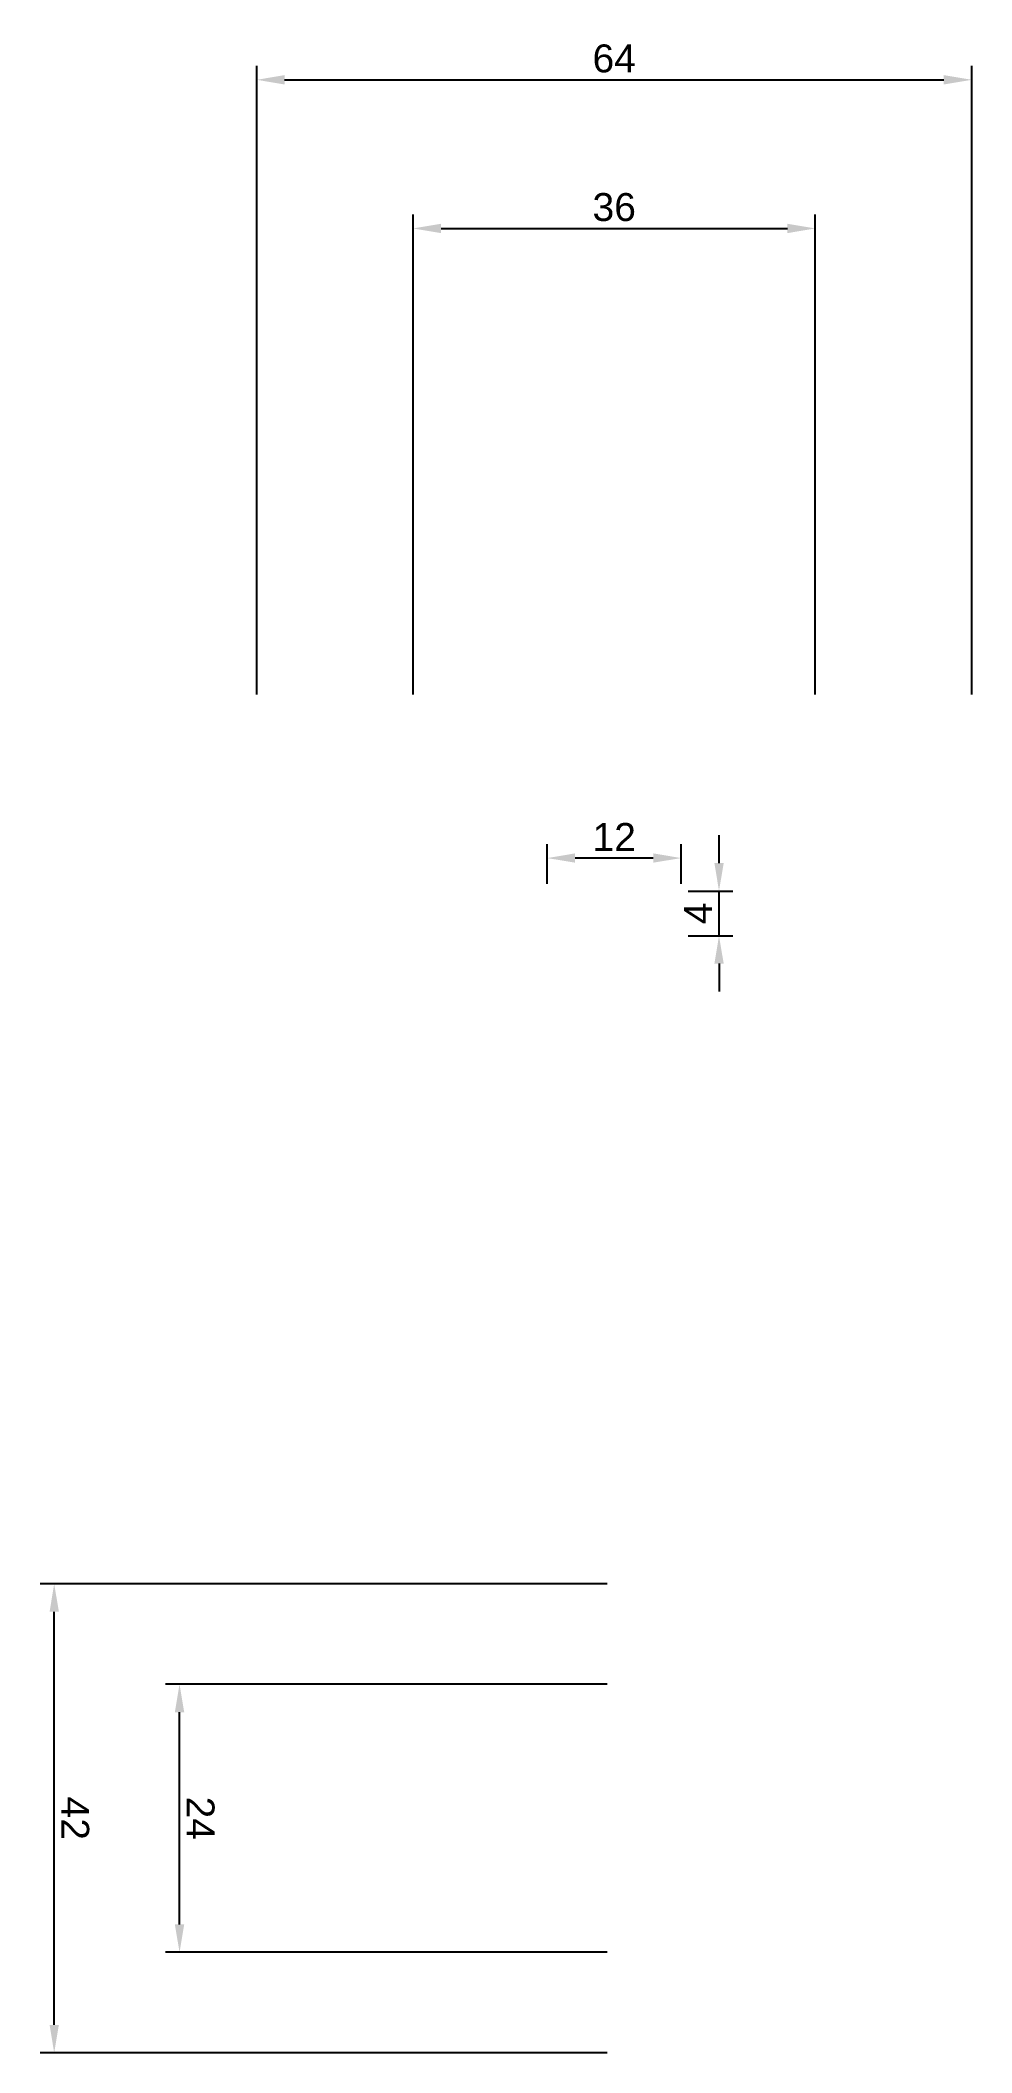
# Model space of a CAD drawing. Header units: millimetres. Extents: x 46 to 130, y 19 to 199.
import ezdxf

# ---------------------------------------------------------------- set-up
doc = ezdxf.new("R2010")
doc.units = ezdxf.units.MM
doc.styles.get("Standard").update_dxf_attribs({"font": 'arial.ttf'})
doc.dimstyles.new('ISO-25', dxfattribs={"dimtxt": 2.5, "dimasz": 2.5, "dimexe": 1.25, "dimexo": 0.625, "dimtad": 1, "dimtxsty": 'Standard', "dimcen": 2.5, "dimadec": 0, "dimazin": 0, "dimtfac": 1, "dimtmove": 0, "dimatfit": 3, "dimfxl": 1, "dimarcsym": 0})

# ---------------------------------------------------------------- blocks, each defined once
blk = doc.blocks.new('*D2')
at = {"color": 0, "lineweight": -2, "transparency": 16777216}
for p, q in [((97.18, 52.04), (57.64, 52.04)), ((58.89, 30.54), (58.89, 49.54)), ((97.18, 28.04), (57.64, 28.04))]:
    blk.add_line(p, q, dxfattribs=at)
at = {"color": 0, "transparency": 16777216}
for points in [[(59.31, 49.54), (58.47, 49.54), (58.89, 52.04)], [(59.31, 30.54), (58.47, 30.54), (58.89, 28.04)]]:
    blk.add_solid(points, dxfattribs=at)
at = {"layer": 'Defpoints', "color": 0, "transparency": 16777216}
for p in [(58.89, 52.04), (97.8, 52.04), (97.8, 28.04)]:
    blk.add_point(p, dxfattribs=at)
at = {"color": 0, "transparency": 16777216, "insert": (60.77, 40.04), "char_height": 2.5, "attachment_point": 5, "rotation": 270}
blk.add_mtext('24', dxfattribs=at)
blk = doc.blocks.new('*D3')
at = {"color": 0, "lineweight": -2, "transparency": 16777216}
for p, q in [((97.18, 61.04), (46.42, 61.04)), ((47.67, 21.54), (47.67, 58.54)), ((97.18, 19.04), (46.42, 19.04))]:
    blk.add_line(p, q, dxfattribs=at)
at = {"color": 0, "transparency": 16777216}
for points in [[(48.09, 58.54), (47.26, 58.54), (47.67, 61.04)], [(48.09, 21.54), (47.26, 21.54), (47.67, 19.04)]]:
    blk.add_solid(points, dxfattribs=at)
at = {"layer": 'Defpoints', "color": 0, "transparency": 16777216}
for p in [(47.67, 61.04), (97.8, 61.04), (97.8, 19.04)]:
    blk.add_point(p, dxfattribs=at)
at = {"color": 0, "transparency": 16777216, "insert": (49.55, 40.04), "char_height": 2.5, "attachment_point": 5, "rotation": 270}
blk.add_mtext('42', dxfattribs=at)
blk = doc.blocks.new('*D9')
at = {"color": 0, "lineweight": -2, "transparency": 16777216}
for p, q in [((91.8, 123.7), (91.8, 127.27)), ((103.8, 123.7), (103.8, 127.27)), ((101.3, 126.02), (94.3, 126.02))]:
    blk.add_line(p, q, dxfattribs=at)
at = {"color": 0, "transparency": 16777216}
for points in [[(94.3, 126.44), (94.3, 125.61), (91.8, 126.02)], [(101.3, 126.44), (101.3, 125.61), (103.8, 126.02)]]:
    blk.add_solid(points, dxfattribs=at)
at = {"layer": 'Defpoints', "color": 0, "transparency": 16777216}
for p in [(91.8, 126.02), (91.8, 123.07), (103.8, 123.07)]:
    blk.add_point(p, dxfattribs=at)
at = {"color": 0, "transparency": 16777216, "insert": (97.8, 127.91), "char_height": 2.5, "attachment_point": 5}
blk.add_mtext('12', dxfattribs=at)
blk = doc.blocks.new('*D10')
at = {"color": 0, "lineweight": -2, "transparency": 16777216}
for p, q in [((107.18, 125.57), (107.18, 128.07)), ((104.43, 123.07), (108.43, 123.07)), ((107.18, 119.07), (107.18, 123.07)), ((104.43, 119.07), (108.43, 119.07)), ((107.18, 116.57), (107.18, 114.07))]:
    blk.add_line(p, q, dxfattribs=at)
at = {"color": 0, "transparency": 16777216}
for points in [[(106.77, 125.57), (107.6, 125.57), (107.18, 123.07)], [(106.77, 116.57), (107.6, 116.57), (107.18, 119.07)]]:
    blk.add_solid(points, dxfattribs=at)
at = {"layer": 'Defpoints', "color": 0, "transparency": 16777216}
for p in [(103.8, 123.07), (107.18, 123.07), (103.8, 119.07)]:
    blk.add_point(p, dxfattribs=at)
at = {"color": 0, "transparency": 16777216, "insert": (105.31, 121.07), "char_height": 2.5, "attachment_point": 5, "rotation": 90}
blk.add_mtext('4', dxfattribs=at)
blk = doc.blocks.new('*D11')
at = {"color": 0, "lineweight": -2, "transparency": 16777216}
for p, q in [((79.8, 140.67), (79.8, 183.65)), ((82.3, 182.4), (113.3, 182.4)), ((115.8, 140.67), (115.8, 183.65))]:
    blk.add_line(p, q, dxfattribs=at)
at = {"color": 0, "transparency": 16777216}
for points in [[(82.3, 182.82), (82.3, 181.98), (79.8, 182.4)], [(113.3, 182.82), (113.3, 181.98), (115.8, 182.4)]]:
    blk.add_solid(points, dxfattribs=at)
at = {"layer": 'Defpoints', "color": 0, "transparency": 16777216}
for p in [(115.8, 182.4), (79.8, 140.04), (115.8, 140.04)]:
    blk.add_point(p, dxfattribs=at)
at = {"color": 0, "transparency": 16777216, "insert": (97.8, 184.3), "char_height": 2.5, "attachment_point": 5}
blk.add_mtext('36', dxfattribs=at)
blk = doc.blocks.new('*D12')
at = {"color": 0, "lineweight": -2, "transparency": 16777216}
for p, q in [((65.8, 140.67), (65.8, 196.96)), ((129.8, 140.67), (129.8, 196.96)), ((68.3, 195.71), (127.3, 195.71))]:
    blk.add_line(p, q, dxfattribs=at)
at = {"color": 0, "transparency": 16777216}
for points in [[(68.3, 196.13), (68.3, 195.29), (65.8, 195.71)], [(127.3, 196.13), (127.3, 195.29), (129.8, 195.71)]]:
    blk.add_solid(points, dxfattribs=at)
at = {"layer": 'Defpoints', "color": 0, "transparency": 16777216}
for p in [(129.8, 195.71), (65.8, 140.04), (129.8, 140.04)]:
    blk.add_point(p, dxfattribs=at)
at = {"color": 0, "transparency": 16777216, "insert": (97.8, 197.61), "char_height": 2.5, "attachment_point": 5}
blk.add_mtext('64', dxfattribs=at)

msp = doc.modelspace()

# ---------------------------------------------------------------- dimensions: what is measured, and where the dimension line sits
for base, p1, p2, picture, middle in [((129.803, 195.71, 36), (65.803, 140.044, 36), (129.803, 140.044, 36), '*D12', (97.803, 197.612, 36)), ((115.803, 182.401, 36), (79.803, 140.044, 36), (115.803, 140.044, 36), '*D11', (97.803, 184.304, 36)), ((91.803, 126.025, 36), (103.803, 123.074, 36), (91.803, 123.074, 36), '*D9', (97.803, 127.905, 36))]:
    dim = msp.add_linear_dim(base=base, p1=p1, p2=p2, dimstyle='ISO-25')
    dim.commit()
    dim.dimension.update_dxf_attribs({"geometry": picture, "text_midpoint": middle})
for base, p1, p2, angle, picture, middle in [((107.185, 123.074, 36), (103.803, 119.074, 36), (103.803, 123.074, 36), 90, '*D10', (105.31, 121.074, 36)), ((47.673, 61.044, 24), (97.803, 19.044, 24), (97.803, 61.044, 24), 270, '*D3', (49.553, 40.044, 24)), ((58.89, 52.044, 24), (97.803, 28.044, 24), (97.803, 52.044, 24), 270, '*D2', (60.77, 40.044, 24))]:
    dim = msp.add_linear_dim(base=base, p1=p1, p2=p2, angle=angle, dimstyle='ISO-25')
    dim.commit()
    dim.dimension.update_dxf_attribs({"geometry": picture, "text_midpoint": middle})

doc.saveas('drawing.dxf')
